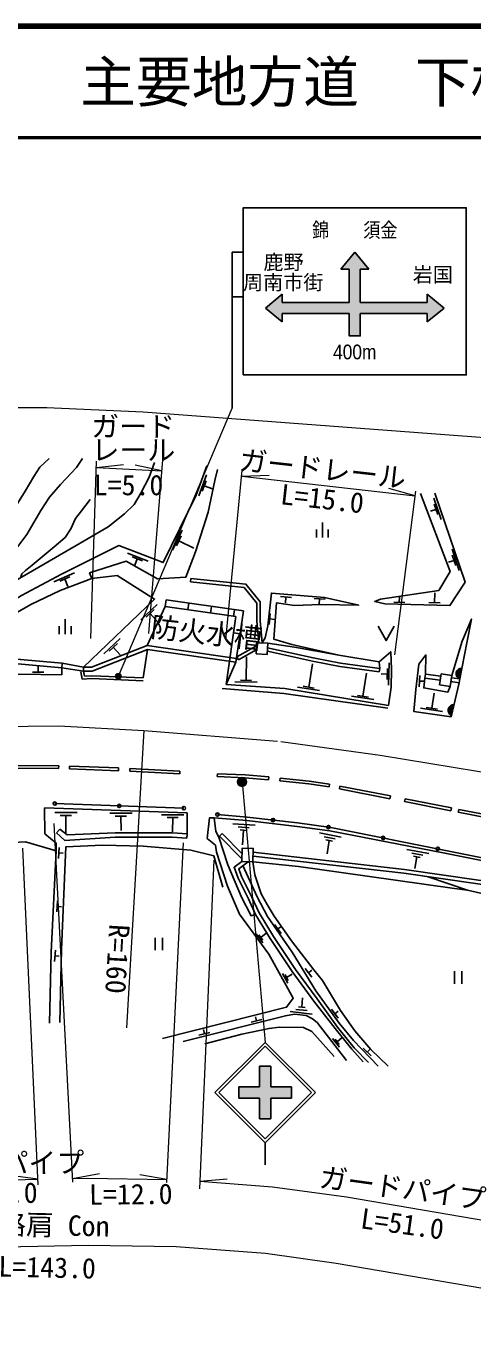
# Model space of a CAD drawing. Units: millimetres at full size, sheet at 1:1000; details may follow other scales. Extents: x 40000 to 680000, y 20000 to 380000.
# Drawn here: x 211893 to 251942, y 263095 to 380000 of the extents above; entities that cross this region are included whole.
import ezdxf
from ezdxf.enums import TextEntityAlignment as Align

# ---------------------------------------------------------------- set-up
doc = ezdxf.new("R2010")
doc.units = ezdxf.units.MM
doc.header["$LTSCALE"] = 1000
doc.header["$PDMODE"] = 32
doc.header["$PDSIZE"] = 500
doc.linetypes.add('CHAIN', pattern=[18.5, 12, -1.5, 3.5, -1.5])
for name, color, linetype, lineweight in [('M-BGD', 7, 'Continuous', 25), ('M-BMK', 2, 'CHAIN', 13), ('M-STR-HTXT', 7, 'Continuous', 13), ('M-STR-STRC', 7, 'Continuous', 25), ('M-TTL', 2, 'Continuous', 140), ('M-TTL-LINE', 7, 'Continuous', 50)]:
    doc.layers.add(name, color=color, linetype=linetype, lineweight=lineweight)
doc.layers.add('M-TTL-TXT', color=7, linetype='Continuous')
doc.styles.add('ＭＳ ゴシック', font='')
doc.styles.add('ＭＳ Ｐゴシック', font='')
doc.styles.get('ＭＳ ゴシック').set_extended_font_data('MS Gothic')
doc.styles.get('ＭＳ Ｐゴシック').set_extended_font_data('MS PGothic')

msp = doc.modelspace()

# ---------------------------------------------------------------- hatches: boundary and pattern name
at = {"layer": 'M-BGD'}
for points in [[(250761, 321424), (250945, 322397, 0.82183)], [(250023, 318143), (250246, 319108, 0.82183)]]:
    msp.add_hatch(color=256, dxfattribs=at).paths.add_polyline_path(points)
at = {"layer": 'M-STR-STRC'}
for points in [[(241851, 352201), (241851, 354201), (247851, 354201), (247851, 353451), (249351, 354701), (247851, 355951), (247851, 355201), (241851, 355201), (241851, 358201), (242601, 358201), (241351, 359701), (240101, 358201), (240851, 358201), (240851, 355201), (234851, 355201), (234851, 355951), (233351, 354701), (234851, 353451), (234851, 354201), (240851, 354201), (240851, 352201)], [(231587, 312397, 0.41421), (231035, 312520, 0.41421), (230912, 311967, 1)], [(230958, 284807), (232819, 284807), (232819, 286667), (233819, 286667), (233819, 284807), (235678, 284807), (235678, 283807), (233819, 283807), (233818, 281947), (232818, 281947), (232819, 283807), (230958, 283807)]]:
    msp.add_hatch(color=256, dxfattribs=at).paths.add_polyline_path(points)

# ---------------------------------------------------------------- linework, layer by layer
at = {"layer": 'M-BGD'}
for p, q in [((228067, 339725), (227373, 337849)), ((228034, 339204), (227687, 338266)), ((227860, 338735), (228599, 338465)), ((249089, 335734), (248446, 337628)), ((248786, 336160), (248465, 337106)), ((248625, 336633), (248128, 336464)), ((225871, 334777), (225027, 332964)), ((237916, 334118), (237916, 334815)), ((238449, 334118), (238449, 335447)), ((238982, 334118), (238982, 334815)), ((225796, 334260), (225374, 333354)), ((225585, 333807), (226914, 333146)), ((222846, 331983), (220980, 332703)), ((222326, 332023), (221393, 332383)), ((221859, 332203), (221632, 331619)), ((250249, 332056), (249752, 331887)), ((250713, 331158), (250069, 333051)), ((250410, 331583), (250088, 332530)), ((216226, 330925), (214386, 330141)), ((215825, 330591), (214905, 330199)), ((215365, 330395), (215640, 329721)), ((226671, 330434), (226639, 330135)), ((224351, 327924), (224439, 328515)), ((224439, 328515), (231369, 327518)), ((235683, 328728), (234686, 328813)), ((235184, 328770), (235140, 328247)), ((238703, 328564), (237707, 328649)), ((238205, 328607), (238167, 328132)), ((245343, 328303), (245349, 328752)), ((248504, 328250), (248522, 329134)), ((223645, 328090), (222182, 326726)), ((223382, 327640), (222650, 326957)), ((222744, 324414), (224353, 327921)), ((224353, 327921), (230690, 327010)), ((226394, 327628), (226482, 328221)), ((228435, 327334), (228523, 327928)), ((230476, 327040), (230564, 327634)), ((231369, 327518), (230707, 322915)), ((244843, 328316), (245843, 328290)), ((248004, 328263), (249004, 328237)), ((215385, 325442), (215385, 326770)), ((223016, 327298), (223706, 326512)), ((230690, 327010), (229815, 320924)), ((233778, 327301), (233682, 326306)), ((233730, 326804), (234201, 326757)), ((214852, 325442), (214852, 326139)), ((215919, 325442), (215919, 326139)), ((220337, 325050), (218874, 323685)), ((230482, 325563), (231076, 325477)), ((220074, 324599), (219342, 323917)), ((219708, 324258), (220338, 323587)), ((222399, 321507), (222785, 324055)), ((230773, 323388), (232537, 324384)), ((230920, 323126), (232520, 324030)), ((215139, 322826), (215104, 322428)), ((215139, 322826), (217039, 322463)), ((230707, 322915), (229815, 320924)), ((230773, 323388), (230920, 323126)), ((231608, 321302), (231657, 323408)), ((237227, 320679), (237557, 322760)), ((244376, 320856), (244438, 322856)), ((212481, 322022), (213481, 322013)), ((212981, 322018), (212986, 322555)), ((215104, 322428), (217039, 322113)), ((216915, 321413), (216793, 322067)), ((217039, 322463), (217039, 322113)), ((217121, 321672), (217039, 322113)), ((217797, 321700), (217121, 321672)), ((222399, 321507), (217797, 321700)), ((242083, 319864), (242413, 321945)), ((243585, 322363), (243544, 322066)), ((244257, 321861), (243732, 321877)), ((244242, 321361), (244272, 322360)), ((247195, 321720), (247113, 320723)), ((247679, 321844), (247631, 321497)), ((247631, 321497), (249017, 321308)), ((247679, 321844), (249071, 321654)), ((249104, 321868), (248951, 320879)), ((250043, 321722), (249104, 321868)), ((249890, 320734), (250043, 321722)), ((250012, 321526), (250761, 321424)), ((217796, 321449), (216915, 321413)), ((222383, 321257), (217796, 321449)), ((230605, 321171), (232605, 321133)), ((231108, 321312), (232108, 321293)), ((236216, 320684), (238193, 320378)), ((236733, 320756), (237721, 320603)), ((247154, 321222), (247523, 321222)), ((248951, 320879), (249890, 320734)), ((249959, 321180), (250714, 321077)), ((250761, 321424), (250714, 321077)), ((241072, 319869), (243048, 319564)), ((241589, 319941), (242577, 319788)), ((248259, 318789), (248466, 320138)), ((247248, 318784), (249227, 318497)), ((247764, 318861), (248754, 318717)), ((210137, 313409), (214812, 313378)), ((210139, 313659), (214814, 313628)), ((214812, 313378), (214814, 313628)), ((215774, 313350), (215784, 313600)), ((215774, 313350), (220162, 313186)), ((215784, 313600), (220171, 313436)), ((220162, 313186), (220171, 313436)), ((221192, 313138), (221205, 313387)), ((221205, 313387), (225683, 313139)), ((221192, 313138), (225669, 312889)), ((225669, 312889), (225683, 313139)), ((229043, 312906), (229033, 312656)), ((233631, 312379), (233652, 312628)), ((234635, 312280), (234661, 312529)), ((239051, 311728), (239089, 311975)), ((239971, 311564), (240019, 311810)), ((239971, 311564), (244499, 310673)), ((240019, 311810), (244547, 310918)), ((213543, 309862), (226330, 309413)), ((214461, 310230), (226035, 309823)), ((244499, 310673), (244547, 310918)), ((245816, 310414), (245865, 310659)), ((245816, 310414), (249962, 309598)), ((245865, 310659), (250010, 309843)), ((249962, 309598), (250010, 309843)), ((216460, 309421), (214460, 309420)), ((215960, 309171), (214960, 309170)), ((215460, 309170), (215466, 307614)), ((221391, 309368), (219391, 309368)), ((220891, 309118), (219891, 309118)), ((220391, 309118), (220400, 307806)), ((226033, 309237), (224033, 309236)), ((225533, 308987), (224533, 308987)), ((225033, 308987), (225015, 307688)), ((226339, 307531), (226330, 309413)), ((250633, 309466), (250682, 309711)), ((250633, 309466), (254941, 308618)), ((250682, 309711), (254989, 308863)), ((214613, 307620), (214910, 307926)), ((226339, 307531), (226315, 307132)), ((229222, 307311), (229471, 307557)), ((229471, 307557), (231238, 305769)), ((232416, 308286), (230420, 308416)), ((231901, 308069), (230903, 308134)), ((231685, 307833), (231086, 307872)), ((231386, 307852), (231290, 306546)), ((240143, 307229), (238177, 307596)), ((214869, 306303), (214801, 305305)), ((229222, 307311), (231227, 305282)), ((239605, 307075), (238622, 307258)), ((239363, 306866), (238773, 306976)), ((239068, 306921), (238885, 305713)), ((214835, 305804), (215221, 305771)), ((247999, 305768), (246029, 306118)), ((247463, 305609), (246478, 305785)), ((247222, 305398), (246631, 305503)), ((246926, 305451), (246743, 304417)), ((251448, 302476), (247936, 303668)), ((214718, 301511), (214650, 300513)), ((214684, 301012), (215071, 300978)), ((234151, 299387), (234748, 298585)), ((223463, 298198), (223463, 297080)), ((224130, 298198), (224130, 297080)), ((232527, 298547), (233110, 297734)), ((232766, 298472), (233116, 297984)), ((232941, 298228), (233404, 298600)), ((234449, 298986), (234727, 299167)), ((214515, 297075), (214448, 296077)), ((214482, 296576), (214868, 296543)), ((234876, 294995), (235356, 294118)), ((235103, 294891), (235392, 294365)), ((235247, 294628), (235752, 294941)), ((236896, 295448), (237493, 294646)), ((237194, 295047), (237510, 295273)), ((250285, 295192), (250285, 294074)), ((250952, 295192), (250952, 294074)), ((236608, 291956), (236670, 292798)), ((232543, 290727), (232457, 291105)), ((235560, 291566), (237549, 291351)), ((236084, 291761), (237079, 291654)), ((236310, 291988), (236907, 291924)), ((239259, 291778), (239856, 290976)), ((239558, 291377), (239873, 291603)), ((227870, 289575), (227785, 289953)), ((232057, 290608), (233028, 290846)), ((227385, 289456), (228356, 289693)), ((239352, 289154), (239975, 288372)), ((239594, 289092), (239968, 288622)), ((239781, 288857), (240225, 289251)), ((242104, 288275), (242835, 287593)), ((242469, 287934), (242739, 288212))]:
    msp.add_line(p, q, dxfattribs=at)
for points in [[(162381, 334230), (162715, 332066), (164863, 331784), (166659, 330095), (172274, 330119), (176647, 329898), (183309, 328257), (184784, 327338), (185952, 325477), (188573, 323693), (190757, 323041), (193267, 322962), (195067, 322993), (200315, 323752), (204167, 324288), (211475, 328915), (215081, 330819), (220207, 333380), (224184, 331856), (227129, 337914), (228101, 340542)], [(213947, 341184), (213135, 340432), (212589, 339577), (211807, 338264), (211128, 337173), (210361, 336111), (209431, 335108), (207462, 333303), (205958, 331998), (204718, 330710), (202784, 328975), (200552, 327356), (198910, 326357), (197174, 325415), (195008, 324689), (193339, 324160), (191851, 323796)], [(198249, 324160), (199505, 325052), (201241, 325829), (203126, 326803), (204911, 327993), (207127, 329628), (209529, 331534), (210703, 332707), (211959, 334393), (213219, 336530), (213979, 337736), (214971, 338860), (216410, 340396), (216955, 341189)], [(223404, 340839), (222915, 339514), (222169, 338074), (221590, 337084), (220702, 336235), (219261, 335078), (216750, 333606), (213598, 331768), (209643, 329474)], [(229053, 340198), (228808, 339217), (228212, 336369), (227063, 332813), (226201, 330539), (223660, 330406), (220854, 331974), (217584, 330936), (217791, 330435)], [(247251, 338067), (249912, 331053), (248885, 329357), (243671, 328564), (243142, 328362), (244060, 328160), (249881, 328004), (251250, 330088), (248527, 338098)], [(217650, 337522), (216873, 336514), (216310, 335820), (215914, 334895), (215385, 334118), (214409, 333276), (212441, 331624), (211832, 331135), (211501, 330844), (211409, 330593)], [(217039, 322463), (223415, 328587), (220049, 330688), (217791, 330435), (214950, 329365), (212323, 328101), (206888, 324987), (205089, 323602)], [(232747, 324659), (232585, 326616), (232575, 328224), (231435, 329622), (226639, 330135)], [(233049, 324645), (232885, 326629), (232874, 328331), (231589, 329908), (226671, 330434)], [(239927, 323552), (235723, 324496), (234087, 324992), (234339, 328252), (235940, 328021), (238274, 328102), (241708, 328035), (238654, 328713), (233877, 329120), (233565, 326176), (233321, 325105), (233049, 324645)], [(250043, 321722), (250976, 324800), (251802, 326790), (251392, 324648), (250761, 321424)], [(243462, 326157), (244177, 324862), (244893, 326157)], [(217039, 322463), (217744, 322463), (222744, 324414), (230757, 323262)], [(217039, 322113), (217810, 322113), (222785, 324055), (230707, 322915)], [(233516, 323919), (237553, 323016), (240011, 322547), (243544, 322066)], [(233531, 324223), (237614, 323310), (240060, 322843), (243585, 322363)], [(243525, 322946), (239927, 323552), (235953, 324266), (233550, 324621)], [(244363, 319050), (244603, 320694), (244651, 322268), (244579, 323854), (243525, 322946), (243585, 322363)], [(187942, 321214), (195280, 322114), (202528, 323235), (205566, 323671), (215139, 322826)], [(187985, 320817), (195335, 321718), (202587, 322839), (205577, 323269), (215104, 322428)], [(250714, 321077), (249988, 318020), (246643, 318502), (246826, 320465), (247092, 322743), (247725, 323575), (247679, 321844)], [(215104, 322428), (215083, 321797), (211312, 321848), (206817, 321612), (201700, 321276), (198265, 321007), (193813, 320500), (190665, 320029), (187837, 319625), (184154, 318941), (179622, 318010), (175552, 317054), (172568, 316405), (168862, 315395), (164477, 314033), (161189, 312928), (160010, 312659)], [(247631, 321497), (247538, 320618), (249697, 320245), (249890, 320734)], [(229460, 320549), (234984, 320101), (244323, 318803)], [(229815, 320924), (235090, 320557), (244363, 319050)], [(229033, 312656), (231506, 312555), (233631, 312379)], [(229043, 312906), (231521, 312804), (233652, 312628)], [(234635, 312280), (237243, 312006), (239051, 311728)], [(234661, 312529), (237275, 312254), (239089, 311975)], [(213543, 309862), (213587, 307529), (214575, 306690), (214578, 305989), (214139, 296906), (213997, 290535)], [(224132, 289162), (235237, 291972), (235838, 292761), (233642, 296732), (231020, 300300), (229946, 302817), (228966, 305880), (228871, 306495), (228128, 307115), (228334, 308962), (228744, 308946), (228902, 307730), (229171, 307209), (229977, 304731), (231209, 301842), (232064, 300177), (232465, 300272)], [(228744, 308946), (231692, 308706), (236176, 308179), (239129, 307792), (249432, 305789), (259282, 303815), (269070, 301785), (273461, 300969)], [(229049, 309241), (231702, 309018), (236212, 308498), (239197, 308095), (249480, 306034), (259331, 304059), (269099, 302081), (278179, 300364)], [(214613, 307620), (215354, 306934), (219875, 307211), (224989, 307211), (226315, 307132)], [(214910, 307926), (215573, 307444), (219868, 307611), (225001, 307611), (226339, 307531)], [(202587, 289700), (203845, 299029), (204396, 302205), (204436, 306423), (211842, 306788), (214578, 305989)], [(214918, 290578), (215065, 297127), (215459, 306364), (218746, 306503), (222382, 306415), (226653, 306065), (228734, 305540), (229530, 302735)], [(274908, 298491), (252590, 302994), (245760, 303983), (232233, 305531)], [(274943, 298841), (252649, 303339), (245805, 304331), (232241, 305883)], [(231221, 305032), (230533, 304517), (230892, 303543), (231816, 301684), (232465, 300272), (233782, 298120), (235751, 295161), (237694, 292494), (239594, 290053), (241082, 288184), (242116, 287051)], [(231788, 305020), (230952, 304393), (231214, 303681), (232132, 301835), (232774, 300437), (234077, 298308), (236039, 295361), (237974, 292704), (239811, 290173), (241299, 288331), (242578, 286995)], [(243462, 286680), (241246, 288968), (239964, 290535), (237861, 293433), (235739, 296895), (233516, 300097), (232608, 301873), (231323, 304672)], [(232221, 305010), (232383, 303838), (232969, 302147), (233500, 301185), (234119, 300125), (235678, 297912), (237691, 295326), (238467, 294358), (240064, 291663), (241346, 289839), (242802, 288160), (244358, 286667)], [(232221, 305010), (236317, 304585), (239917, 304086), (250285, 302623), (251448, 302476), (257544, 301072), (261121, 300233), (264722, 299388), (273407, 297464), (273351, 297007), (273144, 296578), (265662, 291964), (262250, 288941), (258669, 287099), (254929, 284355)], [(225980, 288878), (235143, 291198), (235948, 291325), (236991, 291230), (237575, 290930), (237970, 290598), (240608, 287173)], [(227923, 288688), (231241, 289557), (233674, 290062), (234621, 290172), (236754, 290141), (237512, 289793), (239518, 287536)]]:
    msp.add_lwpolyline(points, dxfattribs=at)
for points in [[(232503, 323669), (233502, 323622), (233550, 324621), (232551, 324668)], [(231221, 305032), (232221, 305010), (232248, 306210), (231248, 306232)]]:
    msp.add_lwpolyline(points, close=True, dxfattribs=at)
for centre in [(214461, 310230), (220248, 310027), (226035, 309823), (229049, 309241), (234024, 308750), (238985, 308123), (243890, 307154), (248795, 306186)]:
    msp.add_circle(centre, 150, dxfattribs=at)
for centre, start, end in [((250949, 321892), 90.47801, 248.1362), ((250230, 318604), 88.13929, 245.79748)]:
    msp.add_arc(centre, 505, start, end, dxfattribs=at)
at = {"layer": 'M-BMK'}
msp.add_lwpolyline([(90907, 266927), (120070, 287529), (124232, 290538), (130897, 294864), (137476, 298555), (143765, 301554), (151676, 305210), (157686, 307562), (163298, 309588), (168693, 311144), (174885, 312773), (178706, 313715), (187152, 315334), (197954, 316643), (205067, 317079), (214815, 317225), (222452, 316788), (234720, 315818), (243641, 314585), (264932, 311074)], dxfattribs=at)
at = {"layer": 'M-STR-HTXT'}
for p, q in [((220163, 321668), (230351, 345701)), ((217684, 325060), (218214, 340960)), ((218195, 340396), (220637, 340649)), ((218195, 340396), (224074, 340079)), ((224074, 340079), (221673, 340593)), ((222902, 325492), (224154, 341071)), ((229800, 324938), (231269, 340145)), ((231216, 339602), (233669, 339712)), ((231216, 339602), (246766, 337852)), ((246766, 337852), (244399, 338505)), ((244942, 323593), (246819, 338269)), ((222452, 316788), (220891, 290117)), ((231250, 312182), (233318, 288807)), ((216085, 276251), (214423, 308461)), ((224493, 276250), (225988, 306701)), ((211568, 306245), (212954, 276032)), ((228733, 305148), (227428, 275666)), ((212932, 276523), (210499, 276851)), ((216067, 276596), (218482, 277037)), ((224506, 276511), (222088, 276935)), ((227459, 276352), (229906, 276550))]:
    msp.add_line(p, q, dxfattribs=at)
for points in [[(111561, 317010), (122522, 323589), (131845, 328405), (143212, 333341), (154536, 337340), (163945, 340105), (176037, 342772), (186053, 344393), (195067, 345251), (205083, 345775), (213763, 345775), (222372, 345393), (254582, 342975)], [(206947, 276206), (209583, 276446), (212932, 276523)], [(216067, 276596), (217423, 276628), (224506, 276511)], [(227459, 276352), (233993, 275853), (240606, 274941), (272568, 269485)], [(158609, 258658), (164868, 261209), (174265, 264340), (185099, 267122), (191545, 268454), (198256, 269390), (209925, 270452), (217443, 270627), (225355, 270496), (233354, 269884), (239692, 269010), (271419, 263594)]]:
    msp.add_lwpolyline(points, dxfattribs=at)
for radius in [150, 120, 90, 60, 30, 20]:
    msp.add_circle((220163, 321668), radius, dxfattribs=at)
msp.add_point((220163, 321668), dxfattribs=at)
at = {"layer": 'M-STR-STRC'}
for p, q in [((231351, 359701), (230351, 359701)), ((230351, 359701), (230351, 345701)), ((240101, 358201), (241351, 359701)), ((241351, 359701), (242601, 358201)), ((240101, 358201), (240851, 358201)), ((240851, 358201), (240851, 355201)), ((241851, 355201), (241851, 358201)), ((241851, 358201), (242601, 358201)), ((231351, 355701), (230351, 355701)), ((233351, 354701), (234851, 355951)), ((234851, 355201), (234851, 355951)), ((247851, 355201), (247851, 355951)), ((247851, 355951), (249351, 354701)), ((234851, 353451), (233351, 354701)), ((234851, 355201), (240851, 355201)), ((247851, 355201), (241851, 355201)), ((249351, 354701), (247851, 353451)), ((234851, 354201), (234851, 353451)), ((234851, 354201), (240851, 354201)), ((241851, 354201), (247851, 354201)), ((247851, 354201), (247851, 353451)), ((228818, 284307), (233318, 288807)), ((237818, 284307), (233318, 288807)), ((229171, 284307), (233318, 288454)), ((237465, 284307), (233318, 288454)), ((232819, 286667), (233819, 286667)), ((232819, 286667), (232819, 284807)), ((233819, 286667), (233819, 284807)), ((228818, 284307), (233318, 279807)), ((229171, 284307), (233318, 280160)), ((230958, 284807), (230958, 283807)), ((230958, 284807), (232819, 284807)), ((233318, 280160), (237465, 284307)), ((233318, 279807), (237818, 284307)), ((233819, 284807), (235678, 284807)), ((235678, 284807), (235678, 283807)), ((230958, 283807), (232819, 283807)), ((232819, 283807), (232818, 281947)), ((233819, 283807), (233818, 281947)), ((233819, 283807), (235678, 283807)), ((232818, 281947), (233818, 281947)), ((233318, 279807), (233318, 277807))]:
    msp.add_line(p, q, dxfattribs=at)
msp.add_lwpolyline([(231351, 348701), (251351, 348701), (251351, 363701), (231351, 363701)], close=True, dxfattribs=at)
msp.add_lwpolyline([(240851, 354201), (240851, 352201), (241851, 352201), (241851, 354201)], dxfattribs=at)
msp.add_circle((231250, 312182), 400, dxfattribs=at)
at = {"layer": 'M-TTL'}
msp.add_line((680000, 380000), (40000, 380000), dxfattribs=at)
at = {"layer": 'M-TTL-LINE'}
msp.add_line((40000, 370000), (680000, 370000), dxfattribs=at)

# ---------------------------------------------------------------- texts
at = {"layer": 'M-STR-HTXT', "style": 'ＭＳ ゴシック'}
for s, p in [('ガード', (217735, 342614)), ('レール', (217759, 340493)), ('L=5.0', (217959, 337352))]:
    msp.add_text(s, height=1833, dxfattribs=at).set_placement(p, align=Align.BOTTOM_LEFT)
for s, rotation, p in [('ガードレール', 353.581, (230856, 339642)), ('L=15.0', 353.581, (234562, 336562)), ('防火水槽', 353.581, (222933, 324671)), ('R=160', 266.65, (218810, 299486)), ('ガードパイプ', 0.637, (202124, 276410)), ('ガードパイプ', 352.152, (238010, 275299)), ('L=8.0', 0.637, (206709, 273793)), ('L=12.0', 0.637, (217556, 273680)), ('路肩 Con', 358.724, (209352, 271056)), ('L=51.0', 352.152, (241717, 271592)), ('L=143.0', 358.724, (209389, 267252))]:
    msp.add_text(s, height=1833, rotation=rotation, dxfattribs=at).set_placement(p, align=Align.BOTTOM_LEFT)
at = {"layer": 'M-STR-STRC', "style": 'ＭＳ Ｐゴシック', "width": 0.85}
msp.add_text('錦\u3000\u3000須金', height=1320, dxfattribs=at).set_placement((241351, 361701), align=Align.MIDDLE_CENTER)
at = {"layer": 'M-STR-STRC', "style": 'ＭＳ Ｐゴシック'}
for s, p in [('鹿野', (234966, 358820)), ('周南市街', (234940, 357001)), ('岩国', (248351, 357701))]:
    msp.add_text(s, height=1320, dxfattribs=at).set_placement(p, align=Align.MIDDLE_CENTER)
at = {"layer": 'M-STR-STRC', "style": 'ＭＳ Ｐゴシック', "width": 0.9}
msp.add_text('400m', height=1320, dxfattribs=at).set_placement((241351, 349701), align=Align.BOTTOM_CENTER)
at = {"layer": 'M-TTL-TXT', "style": 'ＭＳ ゴシック'}
msp.add_text('主要地方道\u3000下松鹿野線', height=3666, dxfattribs=at).set_placement((216734, 375000), align=Align.MIDDLE_LEFT)

doc.saveas('drawing.dxf')
